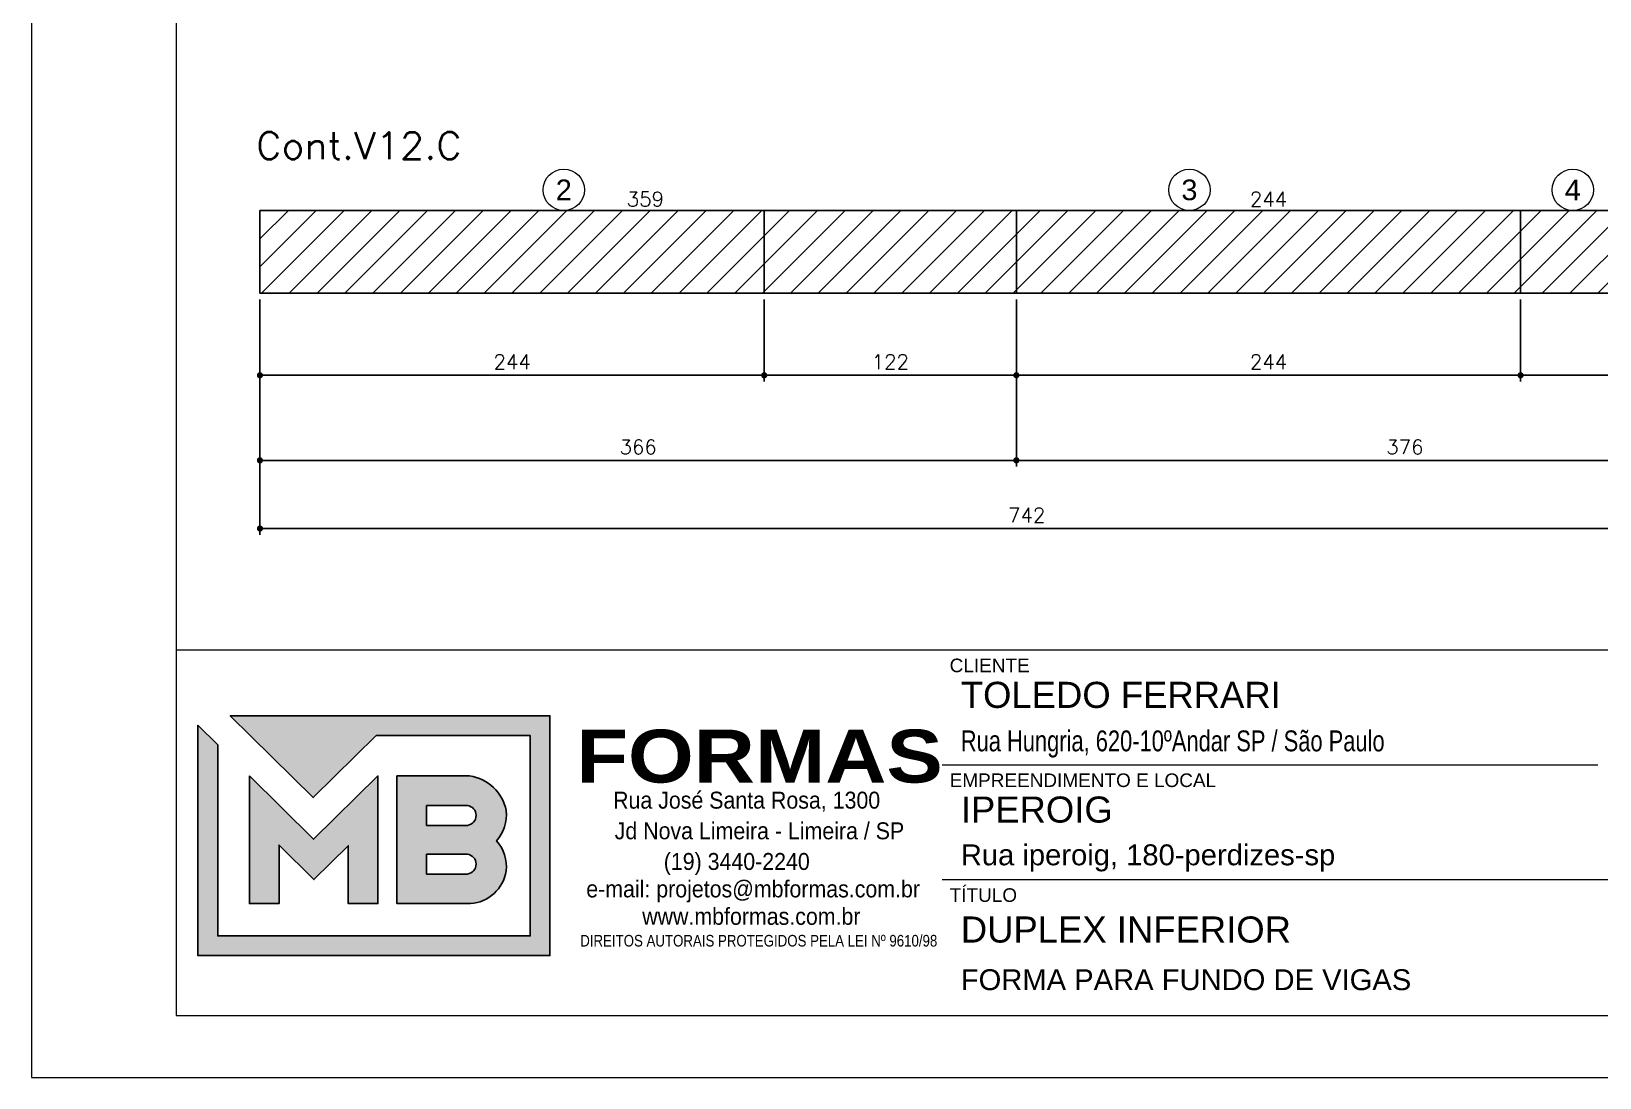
# Model space of a CAD drawing. Extents: x -20676 to 4767, y -817 to 14270.
# Drawn here: x -19091 to -18333, y 6382 to 6889 of the extents above; entities that cross this region are included whole.
import ezdxf
from ezdxf.enums import TextEntityAlignment as Align

# ---------------------------------------------------------------- set-up
doc = ezdxf.new("R2010")
doc.units = 0
doc.header["$PDMODE"] = 2
doc.header["$PDSIZE"] = 10
doc.layers.get('0').update_dxf_attribs({"lineweight": 13})
doc.layers.get('Defpoints').update_dxf_attribs({"lineweight": 13})
for name, color, linetype in [('Cota Sarrafo', 180, 'Continuous'), ('MB_LOGO', 254, 'Continuous'), ('Painéis', 200, 'Continuous'), ('TEXTO_GERAL', 7, 'Continuous')]:
    doc.layers.add(name, color=color, linetype=linetype)
doc.layers.add('REAPROVEITAMENTO', color=1, linetype='Continuous', lineweight=13)
doc.layers.add('Romaneio', color=1, linetype='Continuous', lineweight=13)
doc.styles.add('ARIAL', font='arial.ttf', dxfattribs={"oblique": 15, "height": 25})
doc.styles.add('MB_C01', font='arial.ttf', dxfattribs={"height": 1.3})
doc.styles.add('MB_C02', font='arial.ttf', dxfattribs={"height": 2})
doc.styles.add('MB_C03', font='arial.ttf', dxfattribs={"height": 2.5})
doc.styles.add('MB_C04', font='arial.ttf', dxfattribs={"height": 6})
doc.styles.add('MB_LOGO', font='ariblk.ttf', dxfattribs={"height": 75})
doc.styles.add('MB_TEXT', font='ARIALN.TTF', dxfattribs={"height": 10})
doc.styles.add('REGUA-120', font='ROMANS.shx', dxfattribs={"height": 15})
doc.styles.add('ROMANS', font='romans.shx')
doc.dimstyles.new('PAINEL', dxfattribs={"dimtxt": 7, "dimasz": 3, "dimexe": 3, "dimexo": 3, "dimgap": 3, "dimtad": 1, "dimdec": 1, "dimzin": 12, "dimdsep": 46, "dimtxsty": 'ROMANS', "dimblk": 'DOT', "dimcen": 0, "dimclrd": 4, "dimclre": 4, "dimclrt": 240, "dimadec": 1, "dimazin": 3, "dimtfac": 1, "dimtdec": 1, "dimtmove": 0, "dimatfit": 3, "dimfxl": 0, "dimtolj": 1, "dimtzin": 12, "dimarcsym": 0})
doc.dimstyles.new('projeto2', dxfattribs={"dimtxt": 7, "dimasz": 5, "dimexe": 1.25, "dimexo": 2.5, "dimgap": 2, "dimtad": 1, "dimdec": 1, "dimdsep": 46, "dimtxsty": 'ROMANS', "dimblk": 'OBLIQUE', "dimcen": 10, "dimdle": 1, "dimse1": 1, "dimse2": 1, "dimsd1": 1, "dimsd2": 1, "dimclrd": 256, "dimclre": 256, "dimclrt": 3, "dimadec": 0, "dimazin": 0, "dimtfac": 1, "dimtdec": 1, "dimtmove": 0, "dimatfit": 3, "dimldrblk": 'OBLIQUE', "dimfxl": 0, "dimlwd": -1, "dimlwe": -1, "dimarcsym": 0})

# ---------------------------------------------------------------- blocks, each defined once
blk = doc.blocks.new('LOGO2')
at = {"layer": 'MB_LOGO', "linetype": 'Continuous'}
h = blk.add_hatch(color=256, dxfattribs=at)
h.dxf.hatch_style = 1
h.set_gradient(color1=(242, 132, 69), color2=(247, 180, 141), rotation=90, tint=1)
h.paths.add_polyline_path([(7.477, 9.642), (10.445, 12.568), (17.711, 12.568), (17.711, 3.118), (2.97, 3.118), (2.97, 12.138), (2.038, 13.057), (2.038, 2.186), (18.642, 2.186), (18.642, 13.5), (3.564, 13.5)])
h = blk.add_hatch(color=256, dxfattribs=at)
h.dxf.hatch_style = 1
h.set_gradient(color1=(242, 132, 69), color2=(247, 180, 141), rotation=90, tint=1)
h.paths.add_polyline_path([(10.523, 4.639), (10.523, 10.662), (7.495, 7.677), (4.467, 10.662), (4.467, 4.639), (5.865, 4.639), (5.865, 7.398), (7.51, 5.776), (9.126, 7.369), (9.126, 4.639)])
h = blk.add_hatch(color=256, dxfattribs=at)
h.dxf.hatch_style = 1
h.set_gradient(color1=(242, 132, 69), color2=(247, 180, 141), rotation=90, tint=1)
h.paths.add_polyline_path([(11.422, 10.662), (11.422, 4.639), (14.889, 4.639, 0.350532), (16.575, 6.184, 0.219217), (16.12, 7.6, 0.21502), (16.575, 9.029, 0.319901), (14.853, 10.662)])
h.paths.add_polyline_path([(14.749, 8.333), (12.819, 8.333), (12.819, 9.265), (14.63, 9.265, -1)], flags=16)
h.paths.add_polyline_path([(14.749, 6.037), (12.819, 6.037), (12.819, 6.969), (14.63, 6.969, -1)], flags=16)
blk.add_lwpolyline([(3.564, 13.5), (18.642, 13.5), (18.642, 2.186), (2.038, 2.186), (2.038, 13.057)], dxfattribs=at)
at = {"layer": 'MB_LOGO', "color": 31, "linetype": 'Continuous', "true_color": 0xf7b48d}
for points in [[(10.445, 12.568), (17.711, 12.568), (17.711, 3.118), (2.97, 3.118), (2.97, 12.138), (2.038, 13.057), (2.038, 2.186), (18.642, 2.186), (18.642, 13.5), (3.564, 13.5), (7.477, 9.642)], [(4.467, 10.662), (4.467, 4.639), (5.865, 4.639), (5.865, 7.398), (7.51, 5.776), (9.126, 7.369), (9.126, 4.639), (10.523, 4.639), (10.523, 10.662), (7.495, 7.677)]]:
    blk.add_lwpolyline(points, close=True, dxfattribs=at)
for points in [[(16.575, 9.029, 0.319901), (14.853, 10.662), (11.422, 10.662), (11.422, 4.639), (14.889, 4.639, 0.350532), (16.575, 6.184, 0.219217), (16.12, 7.6, 0.21502)], [(12.819, 9.265), (14.749, 9.265, -0.880235), (14.749, 8.333), (12.819, 8.333)], [(12.819, 6.969), (14.749, 6.969, -0.880235), (14.749, 6.037), (12.819, 6.037)]]:
    blk.add_lwpolyline(points, format="xyb", close=True, dxfattribs=at)
at = {"layer": 'MB_LOGO', "color": 0, "linetype": 'Continuous', "style": 'MB_LOGO'}
blk.add_text('FORMAS', height=2.4956, dxfattribs=at).set_placement((19.883, 10.351))
at = {"layer": 'MB_LOGO', "color": 0, "style": 'MB_TEXT', "width": 1.1}
for s, p in [('Rua José Santa Rosa, 1300', (21.62, 9.121)), ('Jd Nova Limeira - Limeira / SP', (21.695, 7.675)), ('(19) 3440-2240', (24.009, 6.229)), ('e-mail: projetos@mbformas.com.br', (20.354, 4.935)), ('www.mbformas.com.br', (22.993, 3.64))]:
    blk.add_text(s, height=0.79928, dxfattribs=at).set_placement(p)
at = {"layer": 'MB_LOGO', "color": 252, "style": 'MB_TEXT'}
blk.add_text('DIREITOS AUTORAIS PROTEGIDOS PELA LEI Nº 9610/98', height=0.54602, dxfattribs=at).set_placement((20.07, 2.617))
blk = doc.blocks.new('A$Ceb89ac90')
at = {"color": 1}
for p, q in [((1086.3, 356.72), (70, 356.72)), ((757.98, 301.16), (440.7, 301.16)), ((914.56, 245.6), (440.7, 245.6))]:
    blk.add_line(p, q, dxfattribs=at)
for points in [[(0, 1199.94), (0, 149.94), (1485.02, 149.94), (1485.02, 1199.94)], [(70, 1169.94), (70, 179.94), (1455.02, 179.94), (1455.02, 1169.94)]]:
    blk.add_lwpolyline(points, close=True, dxfattribs=at)
at = {"xscale": 10.25810868844649, "yscale": 10.25810868844649, "zscale": 10.25810868844649}
blk.add_blockref('LOGO2', (59.71, 186.54), dxfattribs=at)
at = {"color": 6, "style": 'MB_C01'}
for s, height, p in [('CLIENTE', 6.566, (444.33, 346.12)), ('EMPREENDIMENTO E LOCAL', 6.5663, (444.33, 290.56)), ('TÍTULO', 6.566, (444.33, 234.99))]:
    blk.add_text(s, height=height, dxfattribs=at).set_placement(p)
at = {"color": 5}
for tag, p, height, style in [('CLIENTE', (449.73, 328.83), 12.63, 'MB_C03'), ('REV_05', (1103.14, 338.08), 10.1, 'MB_C02'), ('DATA_REV_05', (1151.54, 337.91), 10.1, 'MB_C02'), ('INFO_REV_05', (1228.12, 337.91), 10.1, 'MB_C02'), ('FASE', (924.57, 320.46), 10.1, 'MB_C02'), ('REV_04', (1103.14, 312.82), 10.1, 'MB_C02'), ('DATA_REV_04', (1151.54, 312.66), 10.1, 'MB_C02'), ('INFO_REV_04', (1228.12, 312.66), 10.1, 'MB_C02'), ('REV_03', (1103.14, 287.57), 10.1, 'MB_C02'), ('DATA_REV_03', (1151.54, 287.4), 10.1, 'MB_C02'), ('INFO_REV_03', (1228.12, 287.4), 10.1, 'MB_C02'), ('PROJETISTA', (767.99, 285.11), 10.1, 'MB_C02'), ('DATA', (924.57, 285.11), 10.1, 'MB_C02'), ('OBRA', (449.73, 273.34), 12.63, 'MB_C03'), ('REV_02', (1103.14, 262.31), 10.1, 'MB_C02'), ('DATA_REV_02', (1151.54, 262.15), 10.1, 'MB_C02'), ('INFO_REV_02', (1228.12, 262.15), 10.1, 'MB_C02'), ('ESC', (924.57, 251.76), 10.1, 'MB_C02'), ('COR', (1010.47, 251.76), 10.1, 'MB_C02'), ('REV_01', (1103.14, 237.06), 10.1, 'MB_C02'), ('DATA_REV_01', (1151.54, 236.89), 10.1, 'MB_C02'), ('INFO_REV_01', (1228.12, 236.89), 10.1, 'MB_C02'), ('PAVIMENTO', (449.73, 215.3), 12.63, 'MB_C03'), ('FL', (1018.09, 194.68), 30.31, 'MB_C04'), ('REV_00', (1103.14, 211.8), 10.1, 'MB_C02'), ('DATA_REV_00', (1151.54, 211.64), 10.1, 'MB_C02'), ('EMISSÃO_INICIAL', (1228.12, 211.64), 10.1, 'MB_C02'), ('REV', (944.1, 205.03), 12.63, 'MB_C03')]:
    blk.add_attdef(tag, p, '', height=height, dxfattribs=dict(at, style=style))
at = {"color": 6, "style": 'MB_C02'}
for tag, p in [('ENDEREÇO_CLIENTE', (449.73, 307.83)), ('ENDEREÇO_OBRA', (449.73, 252.69)), ('TIPO_DE_PROJETO', (449.73, 192.28))]:
    blk.add_attdef(tag, p, '', height=10.1, dxfattribs=at)
blk = doc.blocks.new('_Dot')
at = {"color": 0, "linetype": 'ByBlock', "lineweight": -2}
blk.add_line((-0.5, 0), (-1, 0), dxfattribs=at)
at = {"color": 0, "linetype": 'ByBlock', "const_width": 0.5}
blk.add_lwpolyline([(-0.25, 0, 1), (0.25, 0, 1)], format="xyb", close=True, dxfattribs=at)
blk = doc.blocks.new('*D1747')
at = {"layer": 'Defpoints', "color": 0, "transparency": 16777216}
for p in [(-18980.79, 6761.83), (-18238.79, 6761.83), (-18238.79, 6647.94)]:
    blk.add_point(p, dxfattribs=at)
at = {"layer": 'Painéis', "color": 4, "lineweight": -2, "transparency": 16777216}
for p, q in [((-18980.79, 6758.83), (-18980.79, 6644.94)), ((-18238.79, 6758.83), (-18238.79, 6644.94)), ((-18977.79, 6647.94), (-18241.79, 6647.94))]:
    blk.add_line(p, q, dxfattribs=at)
at = {"layer": 'Painéis', "color": 4, "lineweight": -2, "transparency": 16777216, "xscale": 3, "yscale": 3, "zscale": 3, "rotation": 180}
blk.add_blockref('_Dot', (-18980.79, 6647.94), dxfattribs=at)
at = {"layer": 'Painéis', "color": 4, "lineweight": -2, "transparency": 16777216, "xscale": 3, "yscale": 3, "zscale": 3}
blk.add_blockref('_Dot', (-18238.79, 6647.94), dxfattribs=at)
at = {"layer": 'Painéis', "color": 240, "transparency": 16777216, "insert": (-18609.79, 6654.44), "char_height": 7, "attachment_point": 5, "style": 'ROMANS'}
blk.add_mtext('\\A1;742', dxfattribs=at)
blk = doc.blocks.new('*D1749')
at = {"layer": 'Defpoints', "color": 0, "transparency": 16777216}
for p in [(-18980.79, 6761.83), (-18736.79, 6761.83), (-18736.79, 6722.1)]:
    blk.add_point(p, dxfattribs=at)
at = {"layer": 'Painéis', "color": 4, "lineweight": -2, "transparency": 16777216}
for p, q in [((-18980.79, 6758.83), (-18980.79, 6719.1)), ((-18736.79, 6758.83), (-18736.79, 6719.1)), ((-18977.79, 6722.1), (-18739.79, 6722.1))]:
    blk.add_line(p, q, dxfattribs=at)
at = {"layer": 'Painéis', "color": 4, "lineweight": -2, "transparency": 16777216, "xscale": 3, "yscale": 3, "zscale": 3, "rotation": 180}
blk.add_blockref('_Dot', (-18980.79, 6722.1), dxfattribs=at)
at = {"layer": 'Painéis', "color": 4, "lineweight": -2, "transparency": 16777216, "xscale": 3, "yscale": 3, "zscale": 3}
blk.add_blockref('_Dot', (-18736.79, 6722.1), dxfattribs=at)
at = {"layer": 'Painéis', "color": 240, "transparency": 16777216, "insert": (-18858.79, 6728.6), "char_height": 7, "attachment_point": 5, "style": 'ROMANS'}
blk.add_mtext('\\A1;244', dxfattribs=at)
blk = doc.blocks.new('*D1750')
at = {"layer": 'Defpoints', "color": 0, "transparency": 16777216}
for p in [(-18736.79, 6761.83), (-18614.79, 6761.83), (-18614.79, 6722.1)]:
    blk.add_point(p, dxfattribs=at)
at = {"layer": 'Painéis', "color": 4, "lineweight": -2, "transparency": 16777216}
for p, q in [((-18736.79, 6758.83), (-18736.79, 6719.1)), ((-18614.79, 6758.83), (-18614.79, 6719.1)), ((-18733.79, 6722.1), (-18617.79, 6722.1))]:
    blk.add_line(p, q, dxfattribs=at)
at = {"layer": 'Painéis', "color": 4, "lineweight": -2, "transparency": 16777216, "xscale": 3, "yscale": 3, "zscale": 3, "rotation": 180}
blk.add_blockref('_Dot', (-18736.79, 6722.1), dxfattribs=at)
at = {"layer": 'Painéis', "color": 4, "lineweight": -2, "transparency": 16777216, "xscale": 3, "yscale": 3, "zscale": 3}
blk.add_blockref('_Dot', (-18614.79, 6722.1), dxfattribs=at)
at = {"layer": 'Painéis', "color": 240, "transparency": 16777216, "insert": (-18675.79, 6728.6), "char_height": 7, "attachment_point": 5, "style": 'ROMANS'}
blk.add_mtext('\\A1;122', dxfattribs=at)
blk = doc.blocks.new('*D1751')
at = {"layer": 'Defpoints', "color": 0, "transparency": 16777216}
for p in [(-18614.79, 6761.83), (-18370.79, 6761.83), (-18370.79, 6722.1)]:
    blk.add_point(p, dxfattribs=at)
at = {"layer": 'Painéis', "color": 4, "lineweight": -2, "transparency": 16777216}
for p, q in [((-18614.79, 6758.83), (-18614.79, 6719.1)), ((-18370.79, 6758.83), (-18370.79, 6719.1)), ((-18611.79, 6722.1), (-18373.79, 6722.1))]:
    blk.add_line(p, q, dxfattribs=at)
at = {"layer": 'Painéis', "color": 4, "lineweight": -2, "transparency": 16777216, "xscale": 3, "yscale": 3, "zscale": 3, "rotation": 180}
blk.add_blockref('_Dot', (-18614.79, 6722.1), dxfattribs=at)
at = {"layer": 'Painéis', "color": 4, "lineweight": -2, "transparency": 16777216, "xscale": 3, "yscale": 3, "zscale": 3}
blk.add_blockref('_Dot', (-18370.79, 6722.1), dxfattribs=at)
at = {"layer": 'Painéis', "color": 240, "transparency": 16777216, "insert": (-18492.79, 6728.6), "char_height": 7, "attachment_point": 5, "style": 'ROMANS'}
blk.add_mtext('\\A1;244', dxfattribs=at)
blk = doc.blocks.new('*D1752')
at = {"layer": 'Defpoints', "color": 0, "transparency": 16777216}
for p in [(-18370.79, 6761.83), (-18238.79, 6761.83), (-18238.79, 6722.1)]:
    blk.add_point(p, dxfattribs=at)
at = {"layer": 'Painéis', "color": 4, "lineweight": -2, "transparency": 16777216}
for p, q in [((-18370.79, 6758.83), (-18370.79, 6719.1)), ((-18238.79, 6758.83), (-18238.79, 6719.1)), ((-18367.79, 6722.1), (-18241.79, 6722.1))]:
    blk.add_line(p, q, dxfattribs=at)
at = {"layer": 'Painéis', "color": 4, "lineweight": -2, "transparency": 16777216, "xscale": 3, "yscale": 3, "zscale": 3, "rotation": 180}
blk.add_blockref('_Dot', (-18370.79, 6722.1), dxfattribs=at)
at = {"layer": 'Painéis', "color": 4, "lineweight": -2, "transparency": 16777216, "xscale": 3, "yscale": 3, "zscale": 3}
blk.add_blockref('_Dot', (-18238.79, 6722.1), dxfattribs=at)
at = {"layer": 'Painéis', "color": 240, "transparency": 16777216, "insert": (-18304.79, 6728.6), "char_height": 7, "attachment_point": 5, "style": 'ROMANS'}
blk.add_mtext('\\A1;132', dxfattribs=at)
blk = doc.blocks.new('*D1753')
at = {"layer": 'Defpoints', "color": 0, "transparency": 16777216}
for p in [(-18980.79, 6761.83), (-18614.79, 6761.83), (-18614.79, 6680.95)]:
    blk.add_point(p, dxfattribs=at)
at = {"layer": 'Painéis', "color": 4, "lineweight": -2, "transparency": 16777216}
for p, q in [((-18980.79, 6758.83), (-18980.79, 6677.95)), ((-18614.79, 6758.83), (-18614.79, 6677.95)), ((-18977.79, 6680.95), (-18617.79, 6680.95))]:
    blk.add_line(p, q, dxfattribs=at)
at = {"layer": 'Painéis', "color": 4, "lineweight": -2, "transparency": 16777216, "xscale": 3, "yscale": 3, "zscale": 3, "rotation": 180}
blk.add_blockref('_Dot', (-18980.79, 6680.95), dxfattribs=at)
at = {"layer": 'Painéis', "color": 4, "lineweight": -2, "transparency": 16777216, "xscale": 3, "yscale": 3, "zscale": 3}
blk.add_blockref('_Dot', (-18614.79, 6680.95), dxfattribs=at)
at = {"layer": 'Painéis', "color": 240, "transparency": 16777216, "insert": (-18797.79, 6687.45), "char_height": 7, "attachment_point": 5, "style": 'ROMANS'}
blk.add_mtext('\\A1;366', dxfattribs=at)
blk = doc.blocks.new('*D1754')
at = {"layer": 'Defpoints', "color": 0, "transparency": 16777216}
for p in [(-18614.79, 6761.83), (-18238.79, 6761.83), (-18238.79, 6680.95)]:
    blk.add_point(p, dxfattribs=at)
at = {"layer": 'Painéis', "color": 4, "lineweight": -2, "transparency": 16777216}
for p, q in [((-18614.79, 6758.83), (-18614.79, 6677.95)), ((-18238.79, 6758.83), (-18238.79, 6677.95)), ((-18611.79, 6680.95), (-18241.79, 6680.95))]:
    blk.add_line(p, q, dxfattribs=at)
at = {"layer": 'Painéis', "color": 4, "lineweight": -2, "transparency": 16777216, "xscale": 3, "yscale": 3, "zscale": 3, "rotation": 180}
blk.add_blockref('_Dot', (-18614.79, 6680.95), dxfattribs=at)
at = {"layer": 'Painéis', "color": 4, "lineweight": -2, "transparency": 16777216, "xscale": 3, "yscale": 3, "zscale": 3}
blk.add_blockref('_Dot', (-18238.79, 6680.95), dxfattribs=at)
at = {"layer": 'Painéis', "color": 240, "transparency": 16777216, "insert": (-18426.79, 6687.45), "char_height": 7, "attachment_point": 5, "style": 'ROMANS'}
blk.add_mtext('\\A1;376', dxfattribs=at)
blk = doc.blocks.new('*D1755')
at = {"layer": 'Defpoints', "color": 0, "transparency": 16777216}
for p in [(-18973.79, 6801.83), (-18614.79, 6801.83), (-18614.79, 6801.83)]:
    blk.add_point(p, dxfattribs=at)
at = {"layer": 'Cota Sarrafo', "color": 3, "transparency": 16777216, "insert": (-18794.29, 6807.33), "char_height": 7, "attachment_point": 5, "style": 'ROMANS'}
blk.add_mtext('359', dxfattribs=at)
blk = doc.blocks.new('_OBLIQUE')
at = {"color": 0, "linetype": 'ByBlock', "lineweight": -2}
for p, q in [((0, 0), (-1, 0)), ((-0.5, -0.5), (0.5, 0.5))]:
    blk.add_line(p, q, dxfattribs=at)
blk = doc.blocks.new('*D1756')
at = {"layer": 'Defpoints', "color": 0, "transparency": 16777216}
for p in [(-18614.79, 6801.83), (-18370.79, 6801.83), (-18370.79, 6801.83)]:
    blk.add_point(p, dxfattribs=at)
at = {"layer": 'Cota Sarrafo', "color": 3, "transparency": 16777216, "insert": (-18492.79, 6807.33), "char_height": 7, "attachment_point": 5, "style": 'ROMANS'}
blk.add_mtext('244', dxfattribs=at)
blk = doc.blocks.new('*D1757')
at = {"layer": 'Defpoints', "color": 0, "transparency": 16777216}
for p in [(-18370.79, 6801.83), (-18245.79, 6801.83), (-18245.79, 6801.83)]:
    blk.add_point(p, dxfattribs=at)
at = {"layer": 'Cota Sarrafo', "color": 3, "transparency": 16777216, "insert": (-18308.29, 6807.33), "char_height": 7, "attachment_point": 5, "style": 'ROMANS'}
blk.add_mtext('125', dxfattribs=at)

msp = doc.modelspace()

# ---------------------------------------------------------------- hatches: boundary and pattern name
at = {"layer": 'REAPROVEITAMENTO'}
h = msp.add_hatch(dxfattribs=at)
h.set_pattern_fill('ANSI31', color=256, scale=3, style=0)
h.paths.add_polyline_path([(-18980.79, 6801.83), (-18238.79, 6801.83), (-18238.79, 6761.83), (-18980.79, 6761.83)])

# ---------------------------------------------------------------- linework, layer by layer
at = {"layer": 'Painéis', "color": 6}
for p, q in [((-18736.79, 6761.83), (-18736.79, 6801.83)), ((-18614.79, 6761.83), (-18614.79, 6801.83)), ((-18370.79, 6761.83), (-18370.79, 6801.83))]:
    msp.add_line(p, q, dxfattribs=at)
msp.add_lwpolyline([(-18980.79, 6801.83), (-18238.79, 6801.83), (-18238.79, 6761.83), (-18980.79, 6761.83)], close=True, dxfattribs=at)
at = {"layer": 'Romaneio'}
for centre in [(-18833.77, 6811.83), (-18531.05, 6811.83), (-18345.55, 6811.83)]:
    msp.add_circle(centre, 10, dxfattribs=at)

# ---------------------------------------------------------------- block references
ref = msp.add_blockref('A$Ceb89ac90', (-19091.4, 6232.32))
ref.add_attrib('TIPO_DE_PROJETO', 'FORMA PARA FUNDO DE VIGAS', (-18641.67, 6424.6), dxfattribs={"color": 6, "height": 10.102, "style": 'MB_C02'})
ref.add_attrib('PAVIMENTO', 'DUPLEX INFERIOR', (-18641.67, 6447.62), dxfattribs={"color": 5, "height": 12.6276, "style": 'MB_C03'})
ref.add_attrib('ENDEREÇO_OBRA', 'Rua iperoig, 180-perdizes-sp', (-18641.67, 6485.01), dxfattribs={"color": 6, "height": 10.102, "style": 'MB_C02'})
ref.add_attrib('OBRA', 'IPEROIG', (-18641.67, 6505.66), dxfattribs={"color": 5, "height": 12.628, "style": 'MB_C03'})
ref.add_attrib('ENDEREÇO_CLIENTE', 'Rua Hungria, 620-10ºAndar SP / São Paulo', (-18641.67, 6540.15), dxfattribs={"color": 6, "height": 10.102, "style": 'MB_C02', "width": 0.75})
ref.add_attrib('CLIENTE', 'TOLEDO FERRARI', (-18641.67, 6561.16), dxfattribs={"color": 5, "height": 12.6276, "style": 'MB_C03'})

# ---------------------------------------------------------------- texts
at = {"layer": 'Romaneio', "color": 7, "style": 'ARIAL'}
for s, p in [('2', (-18833.77, 6811.83)), ('3', (-18531.05, 6811.83)), ('4', (-18345.55, 6811.83))]:
    msp.add_text(s, height=10, dxfattribs=at).set_placement(p, align=Align.MIDDLE_CENTER)
at = {"layer": 'TEXTO_GERAL', "style": 'REGUA-120', "width": 1.05}
msp.add_text('Cont.V12.C', height=13, dxfattribs=at).set_placement((-18982.64, 6826.75))

# ---------------------------------------------------------------- dimensions: what is measured, and where the dimension line sits
at = {"layer": 'Cota Sarrafo'}
for base, p1, p2, picture, middle in [((-18614.79, 6801.83), (-18973.79, 6801.83), (-18614.79, 6801.83), '*D1755', (-18794.29, 6807.33)), ((-18370.79, 6801.83), (-18614.79, 6801.83), (-18370.79, 6801.83), '*D1756', (-18492.79, 6807.33)), ((-18245.79, 6801.83), (-18370.79, 6801.83), (-18245.79, 6801.83), '*D1757', (-18308.29, 6807.33))]:
    dim = msp.add_linear_dim(base=base, p1=p1, p2=p2, dimstyle='projeto2', dxfattribs=at)
    dim.commit()
    dim.dimension.update_dxf_attribs({"geometry": picture, "text_midpoint": middle})
at = {"layer": 'Painéis', "color": 6}
dim = msp.add_linear_dim(base=(-18238.79, 6647.94), p1=(-18980.79, 6761.83), p2=(-18238.79, 6761.83), dimstyle='PAINEL', override={"dimarcsym": 2}, dxfattribs=at)
dim.commit()
dim.dimension.update_dxf_attribs({"geometry": '*D1747', "text_midpoint": (-18609.79, 6647.94), "dimtype": 160})
for base, p1, p2, picture, middle in [((-18736.79, 6722.1), (-18980.79, 6761.83), (-18736.79, 6761.83), '*D1749', (-18858.79, 6728.6)), ((-18614.79, 6680.95), (-18980.79, 6761.83), (-18614.79, 6761.83), '*D1753', (-18797.79, 6687.45)), ((-18614.79, 6722.1), (-18736.79, 6761.83), (-18614.79, 6761.83), '*D1750', (-18675.79, 6728.6)), ((-18370.79, 6722.1), (-18614.79, 6761.83), (-18370.79, 6761.83), '*D1751', (-18492.79, 6728.6)), ((-18238.79, 6680.95), (-18614.79, 6761.83), (-18238.79, 6761.83), '*D1754', (-18426.79, 6687.45)), ((-18238.79, 6722.1), (-18370.79, 6761.83), (-18238.79, 6761.83), '*D1752', (-18304.79, 6728.6))]:
    dim = msp.add_linear_dim(base=base, p1=p1, p2=p2, dimstyle='PAINEL', override={"dimarcsym": 2}, dxfattribs=at)
    dim.commit()
    dim.dimension.update_dxf_attribs({"geometry": picture, "text_midpoint": middle})

doc.saveas('drawing.dxf')
